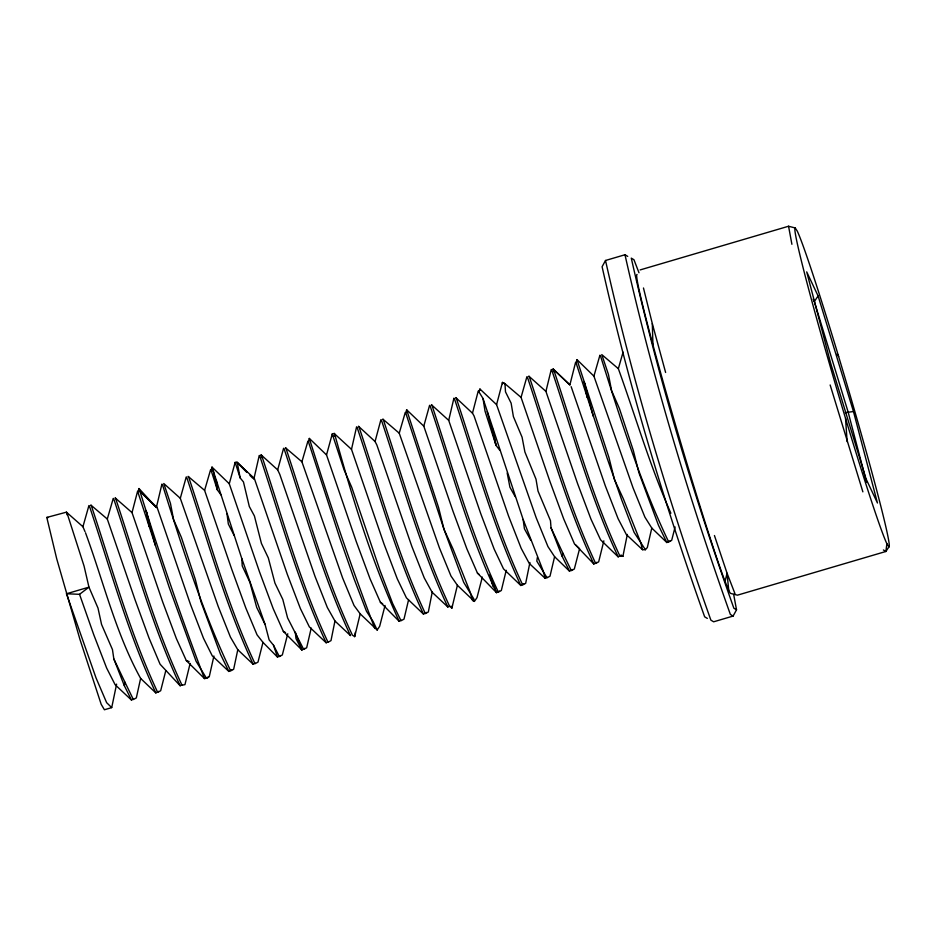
<?xml version="1.0" encoding="UTF-8"?>
<svg xmlns="http://www.w3.org/2000/svg" width="936" height="936" viewBox="0 0 936 936"><rect width="100%" height="100%" fill="white"/><g stroke="black" fill="none" stroke-linecap="round" stroke-linejoin="round"><path stroke-width="1.4" d="M640.119 269.931L788.557 226.243L795.237 227.963A166.222 5.511 73.6 0 0 845.547 418.415A166.257 5.511 73.6 0 0 886.895 543.757L885.865 551.48L737.439 595.167L730.747 593.447A166.257 5.511 73.6 0 1 728.723 590.312L725.061 581.42A166.222 5.511 73.6 0 1 652.942 344.822L652.31 323.587L643.465 287.984M385.047 605.44L379.665 626.301L377.161 630.022L360.185 613.852L354.03 605.475L342.599 577.91L301.907 461.776L285.445 447.712L285.948 448.309C306.95 510.904 324.289 575.184 352.357 635.076L354.685 636.632L355.317 632.455M537.369 557.423L536.796 561.097L547.034 577.793L550.005 576.19L554.592 556.698L547.958 546.612L536.199 517.784L496.571 404.656L479.957 389.048L478.787 391.634L483.023 398.49L523.142 519.468L542.985 570.398L545.173 578.343L547.15 577.278M133.485 698.981L131.496 700.081L124.324 685.678L124.956 682.239L113.841 658.944L112.46 649.572L101.556 624.452L97.999 608.084L88.955 587.153L84.076 566.105L66.947 512.764L66.444 512.168L46.8 517.444L56.687 558.698L79.888 639.218L101.182 704.305L104.411 709.757L111.712 707.616L116.602 684.122M432.245 591.997L428.337 611.98L425.365 613.595C397.285 553.691 379.946 489.423 358.956 426.828L358.453 426.231L375.067 441.523L376.869 445.045L411.781 546.238L424.277 577.957L432.093 592.207L447.841 606.984L449.818 605.92M261.121 454.873L277.676 469.884L279.747 474.271L315.011 576.377L327.354 607.546L334.948 620.989L330.993 640.622L328.021 642.248C299.953 582.344 282.613 518.064 261.624 455.469L261.121 454.873L261.869 457.692M553.878 371.756L553.117 368.936L553.621 369.533C574.61 432.139 591.962 496.408 620.03 556.312L622.908 556.312L627.331 534.421M482.321 577.091L476.997 597.659L474.376 601.45L457.4 585.293L451 576.061L439.405 547.852L399.239 433.192L382.789 419.071L383.292 419.667C404.282 482.262 421.621 546.53 449.69 606.434L451.901 608.072L452.404 605.557M529.916 562.489L525.669 583.339L522.697 584.953C494.629 525.049 477.278 460.781 456.288 398.186L455.785 397.589L472.469 413.197L474.014 415.841L508.564 516.075L521.176 548.32L529.226 563.402L545.173 578.343M228.84 671.44L220.522 654.346L200.959 601.789L195.331 579.442L181.409 537.463L173.569 519.492L170.457 503.404L163.777 483.526L180.297 498.291L218.228 606.516L230.431 637.112L237.791 649.724L233.661 669.263L230.689 670.89C202.153 611.103 182.368 547.782 162.443 484.696L161.928 484.064L156.37 507.464L157.143 507.464L190.534 604.539L203.521 638.317L212.238 655.797L228.84 671.44L231.812 669.731M85.527 532.841C103.416 581.314 115.631 633.064 140.622 678.424L136.328 697.917L133.357 699.531L124.956 682.239M190.125 663.437L184.954 684.625L182.017 685.21C153.949 625.307 136.609 561.038 115.619 498.443L115.116 497.847L132.023 512.612L162.77 602.176L176.366 638.551L186.322 660.605L204.504 678.6L207.441 678.038L209.325 676.435L213.911 656.019M423.505 614.145L406.423 597.858L397.274 578.822L384.064 544.108L351.503 449.362L356.593 426.781L357.096 427.354C378.085 489.961 395.437 554.229 423.505 614.145L426.477 612.39M253.808 479.279L259.26 455.422L259.752 455.996C280.753 518.602 298.104 582.882 326.173 642.786L328.15 641.733M645.384 549.713L634.082 532.327L621.691 499.918L607.09 458.055L576.073 362.852L576.985 359.635L593.915 376.155L632.993 487.703L644.904 517.128L651.784 528.056L647.338 547.525L645.384 549.713L642.505 549.689L626.36 534.561L618.088 518.673L605.335 485.901L571.159 386.673M311.208 628.091L306.669 647.782L303.685 649.408L287.586 617.889L282.801 599.438L274.95 583.128L268.328 557.95L261.413 543.406L254.416 515.97L249.304 506.481L243.454 481.923L240.131 477.863L235.158 462.349L237.288 462.63L254.323 478.401L287.305 574.33L300.397 608.575L309.336 626.851L326.173 642.786M520.837 585.503L503.498 568.842L494.138 549.034L480.835 513.887L448.707 420.369L453.925 398.128L454.428 398.701C475.418 461.308 492.769 525.587 520.837 585.503L523.809 583.795M408.552 599.882L404.001 619.141L401.029 620.755L392.629 603.463L380.133 570.796L351.749 487.328L344.038 469.778L332.257 433.941L326.524 454.931L356.288 541.651L370.036 578.764L380.39 602.269L399.169 621.305L401.158 620.182M354.685 636.632L360.185 613.852M451.901 608.072L457.4 585.293M506.224 570.316L501.333 590.499L498.361 592.114C470.293 532.21 452.942 467.941 431.952 405.346L431.449 404.75L448.707 420.369M618.169 556.85L600.561 539.791L591.002 519.223L577.594 483.643L545.922 391.4L551.269 369.486L551.772 370.083C572.762 432.678 590.101 496.957 618.169 556.85L621.141 555.259L622.908 556.312M603.849 540.844L598.666 561.846L595.694 563.472C567.625 503.568 550.286 439.3 529.285 376.693L528.781 376.096L545.922 391.4M725.061 581.42L727.073 573.253L714.437 535.532M262.969 642.377L257.997 662.103L255.025 663.729C226.957 603.825 209.606 539.557 188.616 476.95L188.113 476.365L204.598 490.382L231.742 569.287L245.794 607.944L257.061 634.854L262.969 642.377L277.501 657.107L280.472 655.516M377.161 630.022L373.09 621.457L366.467 611.231L354.112 578.963L339.604 537.404L308.459 441.78L309.313 438.411L326.524 454.931M553.621 369.533L569.872 384.907L575.593 362.326L576.073 362.852M165.742 670.866L160.664 690.756L157.693 692.371C129.624 632.467 112.273 568.199 91.283 505.604L90.78 505.007L107.289 519.024L134.983 599.578L148.988 637.954L160.079 664.209L180.168 685.76L182.146 684.661M287.761 633.754L282.333 654.954L279.361 656.569L273.511 645.232L269.135 639.873L265.11 624.511L241.816 558.64L212.016 467.111L211.103 470.363L217.316 489.797L220.978 494.898M675.113 526.98L671.674 540.365L668.702 541.991C640.165 482.204 620.381 418.872 600.444 355.785L599.929 355.165L593.915 376.155M132.023 512.612L137.592 491.224L169.088 586.989L196.08 661.249L206.353 678.05L209.325 676.435M472.469 413.197L478.261 390.967L478.787 391.634M496.571 404.656L502.433 382.426L504.457 383.269L521.059 397.39L549.806 481.104L563.694 518.883L574.423 543.793L593.845 564.01L596.817 562.29M304.808 648.32L301.837 649.947L283.362 631.449L273.207 608.669L259.529 571.919L229.273 483.76L235.158 462.349M375.067 441.523L380.929 419.62L381.432 420.229C402.433 482.812 419.773 547.092 447.841 606.984M277.676 469.884L283.596 448.262L284.088 448.835C305.089 511.442 322.429 575.722 350.509 635.626L334.948 620.989M406.645 409.769L438.621 507.686L443.968 529.238L453.024 548.987L470.434 592.816L472.177 599.824L473.452 601.251L474.025 599.274L463.694 582.332L443.968 529.238L405.756 413.01L406.645 409.769L423.786 426.149L453.047 511.384L466.865 548.835L477.418 573.043L496.501 592.663L499.473 591.119M180.297 498.291L186.264 476.904L186.755 477.477C207.745 540.084 225.096 604.363 253.165 664.267L255.154 663.121M423.786 426.149L429.601 405.288L430.092 405.861C451.269 468.374 468.175 532.923 496.501 592.663L489.961 574.821L492.933 586.252M138.072 491.763L138.984 488.545L156.37 507.464L139.979 491.377L138.984 488.545M85.001 531.625L82.93 526.722L88.92 505.545L89.423 506.13C110.413 568.725 127.764 633.005 155.832 692.921L158.804 691.353M521.059 397.39L526.933 376.646L527.424 377.22C548.414 439.826 565.765 504.106 593.845 564.01M670.878 513.22C650.029 466.315 635.708 416.894 618.345 368.679L623.083 352.135M107.289 519.024L113.256 498.385L113.759 498.97C134.749 561.577 152.1 625.856 180.168 685.76M204.598 490.382L210.588 469.743L213.314 470.925L217.316 489.797L216.345 480.379M399.239 433.192L405.265 412.46L405.756 413.01M301.907 461.776L307.932 441.102L308.459 441.78M572.481 569.521L569.509 571.171L562.033 556.089L562.969 553.34L551.023 527.822L550.473 520.662L538.013 491.072L536 479.173L524.897 451.994L522.077 437.206L513.384 416.578L511.126 403.147L505.51 391.88L504.96 383.854L502.433 382.426L502.597 383.807M627.717 256.394L624.979 254.756L605.51 260.477L602.094 266.737C628.723 385.328 663.905 502.316 704.656 616.812L707.335 618.415M605.51 260.477C632.876 382.333 669.018 502.515 710.892 620.158L713.642 621.797L733.11 616.063L736.527 609.816L733.672 594.442M866.525 482.204L848.074 411.84L814.332 301.603L818.099 295.951L806.703 271.873L830.688 363.344L866.057 478.904L877.453 502.995L853.468 411.512L818.099 295.951M620.03 556.312L621.141 555.259M66.468 593.775L79.537 594.313L88.955 587.153L66.468 593.775L96.01 677.863L106.645 702.679L111.712 707.616M651.784 528.056L666.841 542.529L669.813 540.973M845.278 412.659L853.468 411.512M46.8 517.444L48.192 517.538M186.322 660.605L189.095 661.553M283.362 631.449L285.562 632.596M736.527 609.816L733.859 608.213C693.108 493.717 657.926 376.74 631.285 258.137L633.953 259.74L638.995 272.774M733.11 616.063L730.361 614.425C688.486 496.782 652.345 376.6 624.979 254.756M883.397 549.97L885.865 551.48L888.919 546.905L886.895 543.769M380.39 602.269L382.719 603.849M477.418 573.043L479.372 574.657M618.345 368.679L601.789 354.615L608.458 374.505L611.582 390.605L619.421 408.552L633.333 450.532L638.949 472.844L658.511 525.4L666.841 542.529M82.93 526.722L66.444 512.168L67.205 514.975M334.877 436.211L334.117 433.391L351.503 449.362M157.143 507.464L139.979 491.377C159.518 554.428 181.104 617.011 204.504 678.6M131.496 700.081L115.128 684.707L106.634 668.023L93.764 634.737L79.537 594.313M237.791 649.724L253.165 664.267M553.117 368.936L569.872 384.907M575.453 544.775L579.583 548.707L574.33 569.006L571.358 570.632L562.969 553.34M140.622 678.424L155.832 692.921M212.016 467.111L229.273 483.76M554.592 556.698L569.509 571.171M246.8 472.177L236.785 462.033L247.01 472.423M249.924 475.359L252.837 478.296M334.117 433.391L334.62 433.988C352.252 497.507 371.557 561.249 399.169 621.305M499.613 450.064L496.057 445.419L485.012 411.079L483.023 398.49M795.237 227.963L797.261 231.087A166.257 5.511 73.6 0 1 838.586 356.382A166.222 5.511 73.6 0 1 888.907 546.893M515.186 496.653L509.921 487.223L507.183 473.008M837.193 353.902L838.609 356.44M530.654 540.119L524.417 528.758L523.142 519.468M234.047 535.263L228.326 524.008L226.98 513.571M265.11 624.511L256.698 607.394L249.865 582.25L242.225 565.917L241.816 558.64M813.127 299.052L814.332 301.603M113.841 658.944L124.324 685.678M551.023 527.822L562.033 556.089M734.959 593.658L727.073 573.253L728.735 590.312M576.985 359.635L608.95 457.552L614.472 479.595L623.353 498.853L640.762 542.693L642.505 549.689M309.313 438.411C329.402 502.339 350.977 565.976 374.833 628.465M273.511 645.232L277.501 657.107M830.15 384.977L862.875 491.856M652.31 323.587L665.613 372.469M155.212 545.126L146.18 510.752L149.128 526.324M593.213 416.216L584.181 381.853L587.129 397.402M487.2 411.606L496.057 445.419L492.827 429.168M332.257 433.941L332.771 435.86M237.288 462.63L240.131 477.863M788.557 226.243L791.903 244.296M479.957 389.048L480.121 390.429M845.547 418.415L847.127 441.652M652.93 344.799A166.257 5.511 73.6 0 1 637.077 274.505M301.837 649.947L295.998 638.621L295.296 632.116L301.837 649.947"/></g></svg>
